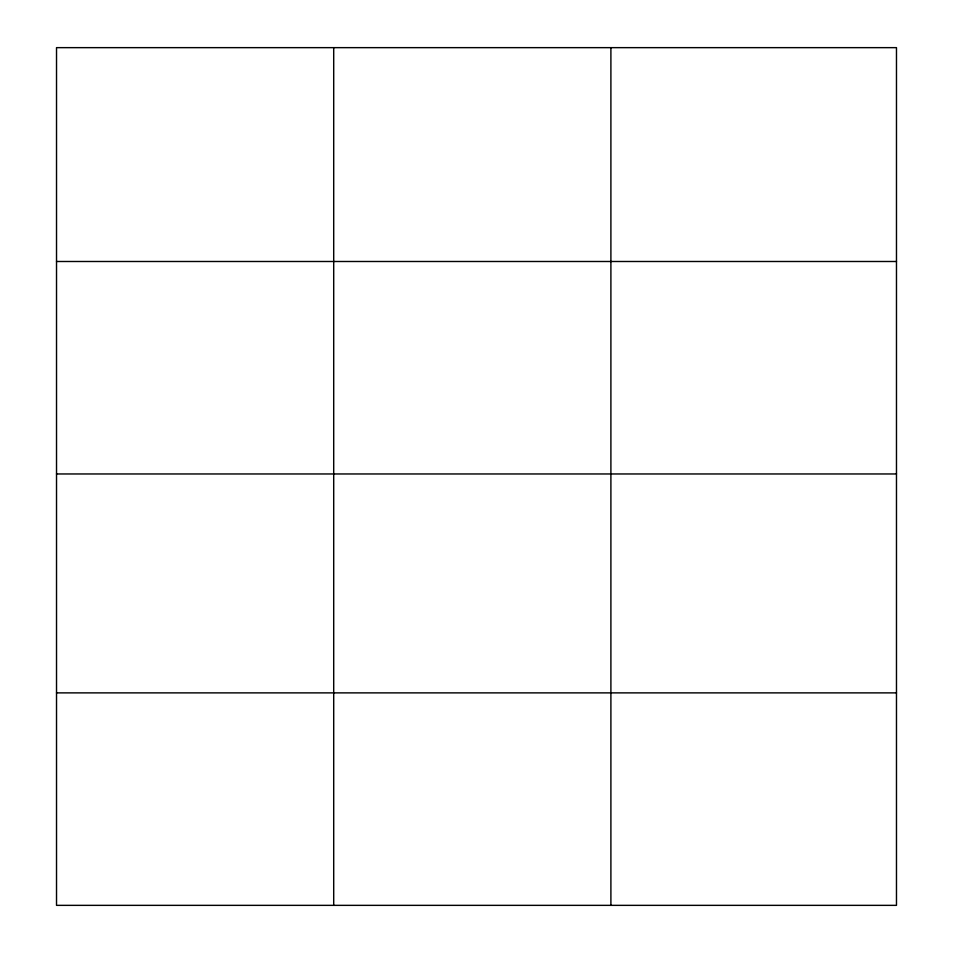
<?xml version="1.0" encoding="UTF-8"?>
<svg xmlns="http://www.w3.org/2000/svg" width="953" height="953" viewBox="0 0 953 953"><rect width="100%" height="100%" fill="white"/><g stroke="black" fill="none" stroke-linecap="round" stroke-linejoin="round"><path stroke-width="1.43" d="M896.475 473.963L896.475 47.65L56.525 47.65L56.525 905.35L896.475 905.35L896.475 473.963L56.525 473.963M56.525 261.491L896.475 261.491M56.525 692.879L896.475 692.879M610.897 47.65L610.897 905.35M333.705 47.65L333.705 905.35"/></g></svg>
